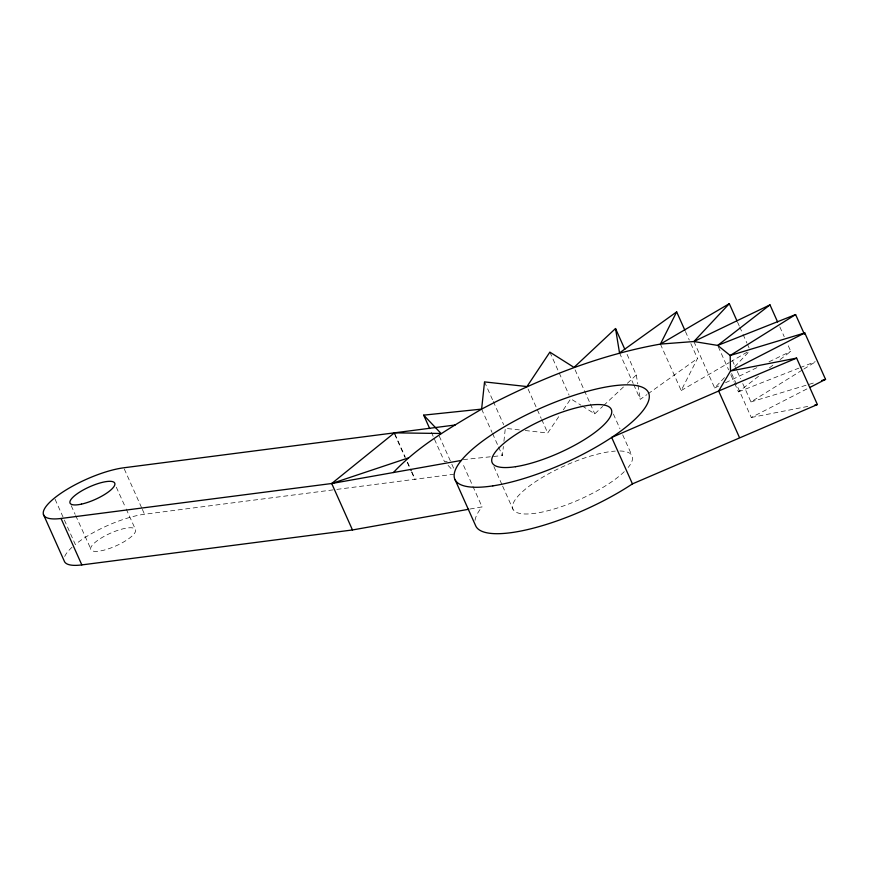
<?xml version="1.0" encoding="UTF-8"?>
<svg xmlns="http://www.w3.org/2000/svg" width="869" height="869" viewBox="0 0 869 869"><rect width="100%" height="100%" fill="white"/><g stroke="black" fill="none" stroke-linecap="round" stroke-linejoin="round"><path stroke-width="0.65" stroke-dasharray="4.34 3.26" d="M463.318 459.614L502.401 455.541L503.368 446.481M503.922 441.3L505.313 428.352L519.901 429.949M660.407 344.091L681.187 390.529L697.503 358.462L689.823 341.3M525.202 430.535L547.742 433.001L559.614 415.349M563.329 409.842L570.748 398.806L581.046 405.247M693.896 341.528L714.676 387.976L725.604 376.418M734.707 366.783L750.186 350.403M582.187 405.964L594.776 413.84L602.684 406.431M603.673 405.508L623.442 386.998M627.396 383.294L636.293 374.973L626.451 352.977M734.642 383.305L738.476 391.865L758.746 376.147M769.423 367.88L774.757 363.753M780.101 359.614L790.768 351.348L787.488 344.005M633.729 384.685L640.29 399.349L646.894 394.635M647.992 393.842L697.503 358.462M742.756 383.587L750.957 401.923L802.684 369.792M803.825 369.075L815.328 361.938M681.187 390.529L729.134 362.645M730.308 361.96L747.851 351.76M731.611 373.474L751.283 417.478L807.583 388.584M714.676 387.976L720.716 385.065M725.539 382.74L758.159 367.044M769.032 361.808L790.768 351.348M738.476 391.865L798.861 368.141M800.121 367.652L815.22 361.721M750.957 401.923L815.263 382.479M751.283 417.478L810.777 405.834M470.053 509.028L482.078 506.888L462.406 462.884M336.835 489.399L453.542 474.278M55.073 499.251L75.299 544.461A53.433 15.088 -24.1 0 1 144.526 514.242L335.488 489.573M447.155 461.298L444.45 461.58L431.339 432.251M448.067 465.382L452.575 470.14M116.305 487.194L125.657 507.822M126.201 509.028L135.553 529.655A24.473 6.909 -24.1 0 1 104.182 550.099A24.473 6.909 -24.1 0 1 99.783 538.954A24.473 6.909 -24.1 0 1 135.553 529.655M71.225 505.693L75.114 514.274M75.668 515.502L90.658 548.6M779.83 326.885L784.207 336.672M737.542 322.127L739.193 325.81M739.747 327.048L742.495 333.185M743.038 334.424L746.895 343.027M747.438 344.254L749.089 347.948M732.371 360.374L736.749 370.151M737.292 371.367L740.573 378.699M718.239 346.644L728.635 369.857M730.818 374.745L734.099 382.088M685.445 331.491L689.28 340.072M619.521 352.912L633.186 383.457M613.405 414.078L619.966 428.754M622.693 434.858L631.991 455.638M575.093 369.846L589.855 402.836M590.399 404.063L594.776 413.84M549.871 352.141L558.658 371.791M559.212 373.018L569.097 395.123M528.059 389.008L541.181 418.337M541.735 419.564L547.742 433.001M484.533 381.904L492.734 400.24M493.288 401.467L503.672 424.68M481.622 409.103L492.017 432.327M492.56 433.544L498.024 445.764M498.578 446.992L502.401 455.541M493.885 466.577L502.086 484.902M502.63 486.129L513.014 509.343M439.258 436.086L451.272 462.949M451.826 464.176L454.009 469.054M394.95 434.065L405.334 457.29M407.528 462.178L411.352 470.726M411.895 471.954L415.176 479.286M394.613 434.109L404.997 457.333M407.181 462.221L411.004 470.77M411.558 471.997L414.839 479.33M124.3 469.021L141.788 508.126M142.342 509.353L144.526 514.242M636.293 374.973L637.77 383.957M637.976 385.239L640.29 399.349M475.028 520.379A106.072 29.948 -24.1 0 1 482.078 506.888M64.697 556.475A53.433 15.088 -24.1 0 1 72.029 547.274M619.89 450.989A65.273 18.434 -24.1 0 1 628.146 467.479M624.279 471.661A65.273 18.434 -24.1 0 1 537.683 512.916A65.273 18.434 -24.1 0 1 526.799 488.02A65.273 18.434 -24.1 0 1 615.295 451.098"/><path stroke-width="1.3" d="M684.891 330.274L676.669 311.884L660.407 344.091C597.568 355.236 537.878 379.46 481.622 409.103C450.522 427.57 418.347 445.84 393.418 472.53M729.297 303.683L693.896 341.528L660.407 344.091L729.297 303.683L736.988 320.9M624.822 349.305L615.524 328.525L574.007 367.391L549.871 352.141L526.972 386.564L484.533 381.904L481.622 409.103L423.681 415.143L429.699 428.58M455.171 424.995L123.746 467.794A53.433 15.088 -24.1 0 0 54.519 498.024A53.433 15.088 -24.1 0 0 61.047 518.467L331.708 483.512L394.407 432.849L441.061 433.479L423.681 415.143M769.977 304.878L717.696 345.417L693.896 341.528L769.977 304.878L777.636 321.997M676.669 311.884L619.521 352.912L615.524 328.525M804.39 334.207L795.602 314.567L730.188 355.486L730.514 371.03L718.652 391.017L611.678 437.444L632.447 483.881L817.381 404.541L796.612 358.104L730.514 371.03L804.781 332.925L825.55 379.373L809.984 387.357M796.612 358.104L718.652 391.017L739.432 437.465M795.602 314.567L717.696 345.417L730.188 355.486L804.781 332.925M468.717 509.267L352.477 529.96L331.708 483.512L408.028 458.028M821.694 380.535L825.55 379.373M814.742 405.063L817.381 404.541M331.708 483.512L461.309 460.44M43.45 514.502L64.219 560.95A53.433 15.088 -24.1 0 0 81.827 564.904L352.477 529.96M455.063 479.688L475.832 526.136A106.072 29.948 -24.1 0 0 632.447 483.881M61.047 518.467L81.827 564.904M81.501 504.118A24.473 6.909 -24.1 0 0 114.914 483.87A24.473 6.909 -24.1 0 0 80.774 491.409A24.473 6.909 -24.1 0 0 81.501 504.118M492.853 485.869A106.072 29.948 -24.1 0 0 648.567 400.837A106.072 29.948 -24.1 0 0 513.753 421.454A106.072 29.948 -24.1 0 0 492.853 485.869M515.502 466.707A65.273 18.434 -24.1 0 0 611.32 414.383A65.273 18.434 -24.1 0 0 528.363 427.07A65.273 18.434 -24.1 0 0 515.502 466.707"/></g></svg>
